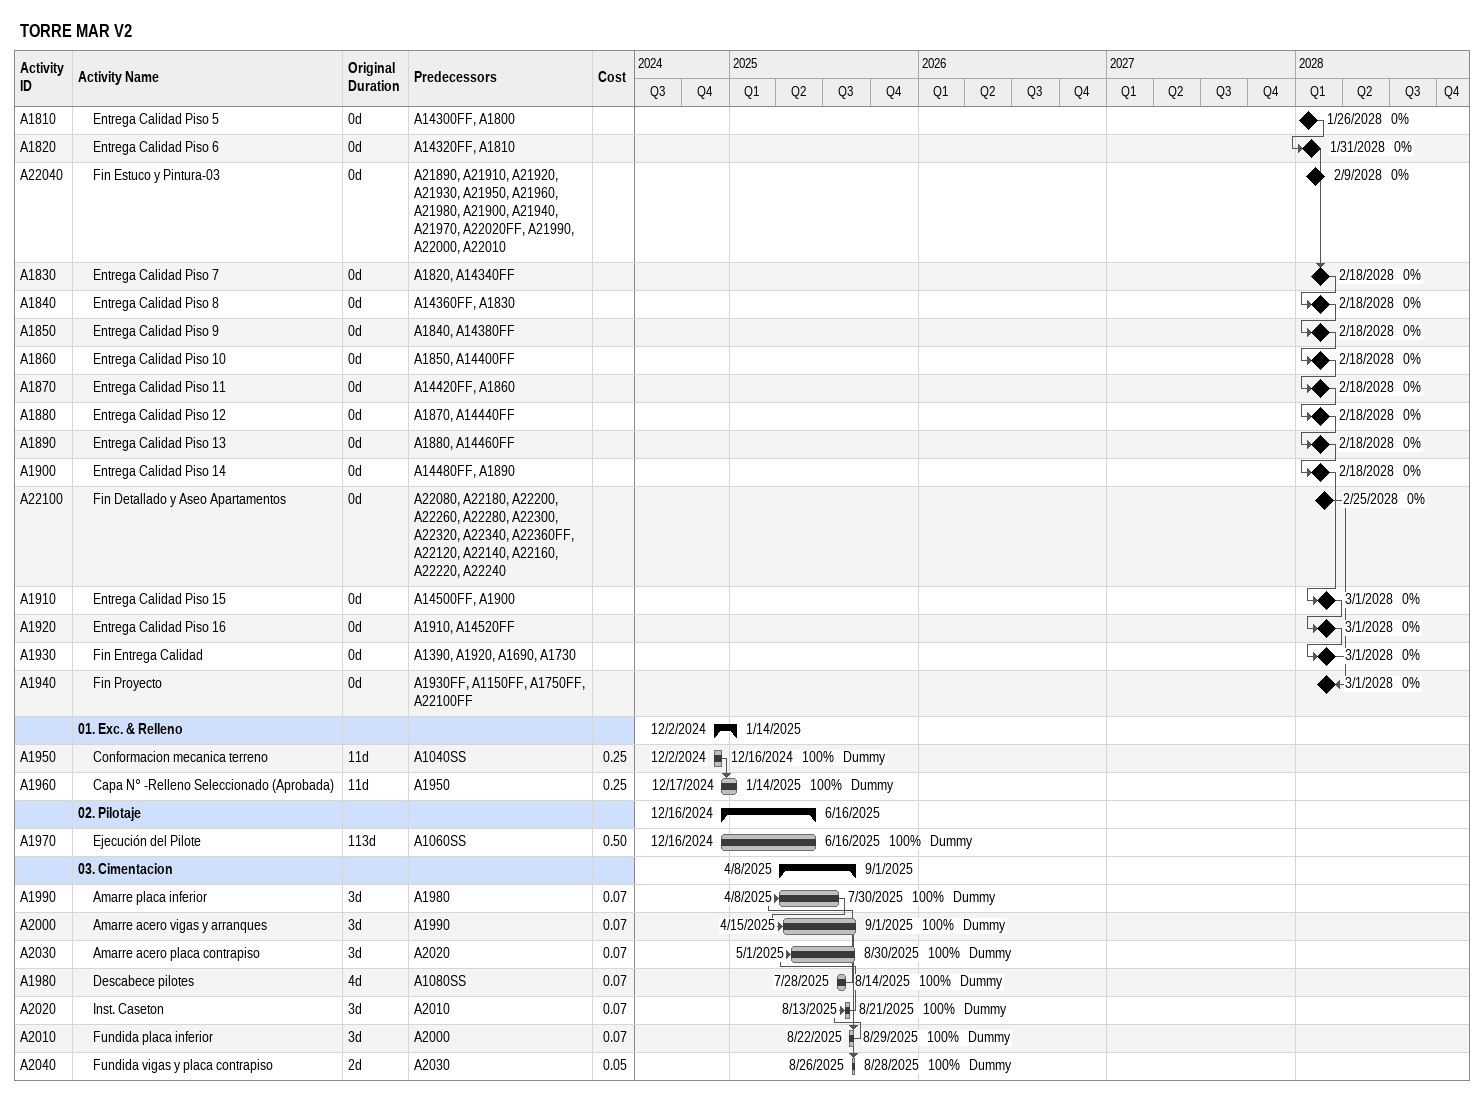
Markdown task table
TORRE MAR V2

| ID | Level | Task | Original duration | Start | Finish | Predecessors | Resources | % complete | Cost |
|---|---|---|---|---|---|---|---|---|---|
| A1810 | 2 | Entrega Calidad Piso 5 | 0d | 2028-01-26 | 2028-01-26 | A14300FF, A1800 |  | 0 |  |
| A1820 | 2 | Entrega Calidad Piso 6 | 0d | 2028-01-31 | 2028-01-31 | A14320FF, A1810 |  | 0 |  |
| A22040 | 2 | Fin Estuco y Pintura-03 | 0d | 2028-02-09 | 2028-02-09 | A21890, A21910, A21920, A21930, A21950, A21960, A21980, A21900, A21940, A21970, A22020FF, A21990, A22000, A22010 |  | 0 |  |
| A1830 | 2 | Entrega Calidad Piso 7 | 0d | 2028-02-18 | 2028-02-18 | A1820, A14340FF |  | 0 |  |
| A1840 | 2 | Entrega Calidad Piso 8 | 0d | 2028-02-18 | 2028-02-18 | A14360FF, A1830 |  | 0 |  |
| A1850 | 2 | Entrega Calidad Piso 9 | 0d | 2028-02-18 | 2028-02-18 | A1840, A14380FF |  | 0 |  |
| A1860 | 2 | Entrega Calidad Piso 10 | 0d | 2028-02-18 | 2028-02-18 | A1850, A14400FF |  | 0 |  |
| A1870 | 2 | Entrega Calidad Piso 11 | 0d | 2028-02-18 | 2028-02-18 | A14420FF, A1860 |  | 0 |  |
| A1880 | 2 | Entrega Calidad Piso 12 | 0d | 2028-02-18 | 2028-02-18 | A1870, A14440FF |  | 0 |  |
| A1890 | 2 | Entrega Calidad Piso 13 | 0d | 2028-02-18 | 2028-02-18 | A1880, A14460FF |  | 0 |  |
| A1900 | 2 | Entrega Calidad Piso 14 | 0d | 2028-02-18 | 2028-02-18 | A14480FF, A1890 |  | 0 |  |
| A22100 | 2 | Fin Detallado y Aseo Apartamentos | 0d | 2028-02-25 | 2028-02-25 | A22080, A22180, A22200, A22260, A22280, A22300, A22320, A22340, A22360FF, A22120, A22140, A22160, A22220, A22240 |  | 0 |  |
| A1910 | 2 | Entrega Calidad Piso 15 | 0d | 2028-03-01 | 2028-03-01 | A14500FF, A1900 |  | 0 |  |
| A1920 | 2 | Entrega Calidad Piso 16 | 0d | 2028-03-01 | 2028-03-01 | A1910, A14520FF |  | 0 |  |
| A1930 | 2 | Fin Entrega Calidad | 0d | 2028-03-01 | 2028-03-01 | A1390, A1920, A1690, A1730 |  | 0 |  |
| A1940 | 2 | Fin Proyecto | 0d | 2028-03-01 | 2028-03-01 | A1930FF, A1150FF, A1750FF, A22100FF |  | 0 |  |
|  | 1 | **01. Exc. & Relleno** |  | 2024-12-02 | 2025-01-14 |  |  |  |  |
| A1950 | 2 | Conformacion mecanica terreno | 11d | 2024-12-02 | 2024-12-16 | A1040SS | Dummy | 100 | 0.25 |
| A1960 | 2 | Capa N° -Relleno Seleccionado (Aprobada) | 11d | 2024-12-17 | 2025-01-14 | A1950 | Dummy | 100 | 0.25 |
|  | 1 | **02. Pilotaje** |  | 2024-12-16 | 2025-06-16 |  |  |  |  |
| A1970 | 2 | Ejecución del Pilote | 113d | 2024-12-16 | 2025-06-16 | A1060SS | Dummy | 100 | 0.50 |
|  | 1 | **03. Cimentacion** |  | 2025-04-08 | 2025-09-01 |  |  |  |  |
| A1990 | 2 | Amarre placa inferior | 3d | 2025-04-08 | 2025-07-30 | A1980 | Dummy | 100 | 0.07 |
| A2000 | 2 | Amarre acero vigas y arranques | 3d | 2025-04-15 | 2025-09-01 | A1990 | Dummy | 100 | 0.07 |
| A2030 | 2 | Amarre acero placa contrapiso | 3d | 2025-05-01 | 2025-08-30 | A2020 | Dummy | 100 | 0.07 |
| A1980 | 2 | Descabece pilotes | 4d | 2025-07-28 | 2025-08-14 | A1080SS | Dummy | 100 | 0.07 |
| A2020 | 2 | Inst. Caseton | 3d | 2025-08-13 | 2025-08-21 | A2010 | Dummy | 100 | 0.07 |
| A2010 | 2 | Fundida placa inferior | 3d | 2025-08-22 | 2025-08-29 | A2000 | Dummy | 100 | 0.07 |
| A2040 | 2 | Fundida vigas y placa contrapiso | 2d | 2025-08-26 | 2025-08-28 | A2030 | Dummy | 100 | 0.05 |
